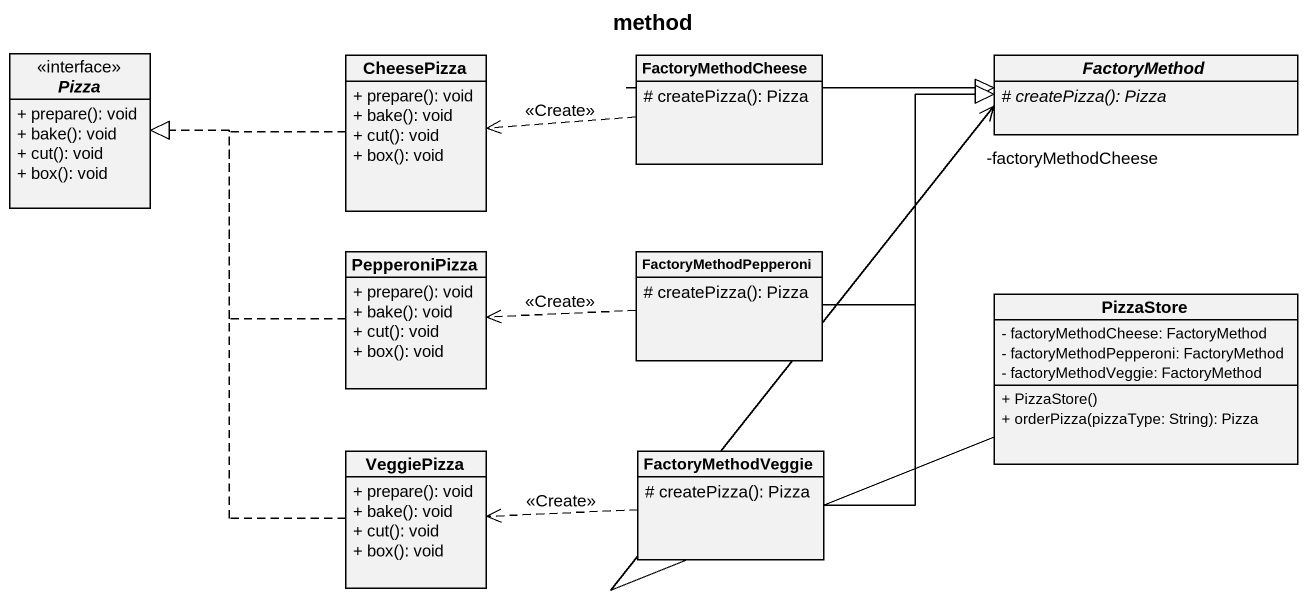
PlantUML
@startuml
title method
hide circle
hide empty members
skinparam classAttributeIconSize 0
interface Pizza {
  + prepare(): void
  + bake(): void
  + cut(): void
  + box(): void
}
class CheesePizza {
  + prepare(): void
  + bake(): void
  + cut(): void
  + box(): void
}
class FactoryMethodCheese {
  # createPizza(): Pizza
}
abstract class FactoryMethod {
  {abstract} # createPizza(): Pizza
}
class PepperoniPizza {
  + prepare(): void
  + bake(): void
  + cut(): void
  + box(): void
}
class FactoryMethodPepperoni {
  # createPizza(): Pizza
}
class PizzaStore {
  - factoryMethodCheese: FactoryMethod
  - factoryMethodPepperoni: FactoryMethod
  - factoryMethodVeggie: FactoryMethod
  + PizzaStore()
  + orderPizza(pizzaType: String): Pizza
}
class VeggiePizza {
  + prepare(): void
  + bake(): void
  + cut(): void
  + box(): void
}
class FactoryMethodVeggie {
  # createPizza(): Pizza
}
CheesePizza .left.|> Pizza
FactoryMethodCheese .left.> CheesePizza : <<Create>>
FactoryMethodCheese -right-|> FactoryMethod
PepperoniPizza .left.|> Pizza
FactoryMethodPepperoni -right-|> FactoryMethod
FactoryMethodPepperoni .left.> PepperoniPizza : <<Create>>
PizzaStore -up-> "-factoryMethodCheese" FactoryMethod
VeggiePizza .up.|> Pizza
FactoryMethodVeggie -up-|> FactoryMethod
FactoryMethodVeggie .left.> VeggiePizza : <<Create>>
@enduml
